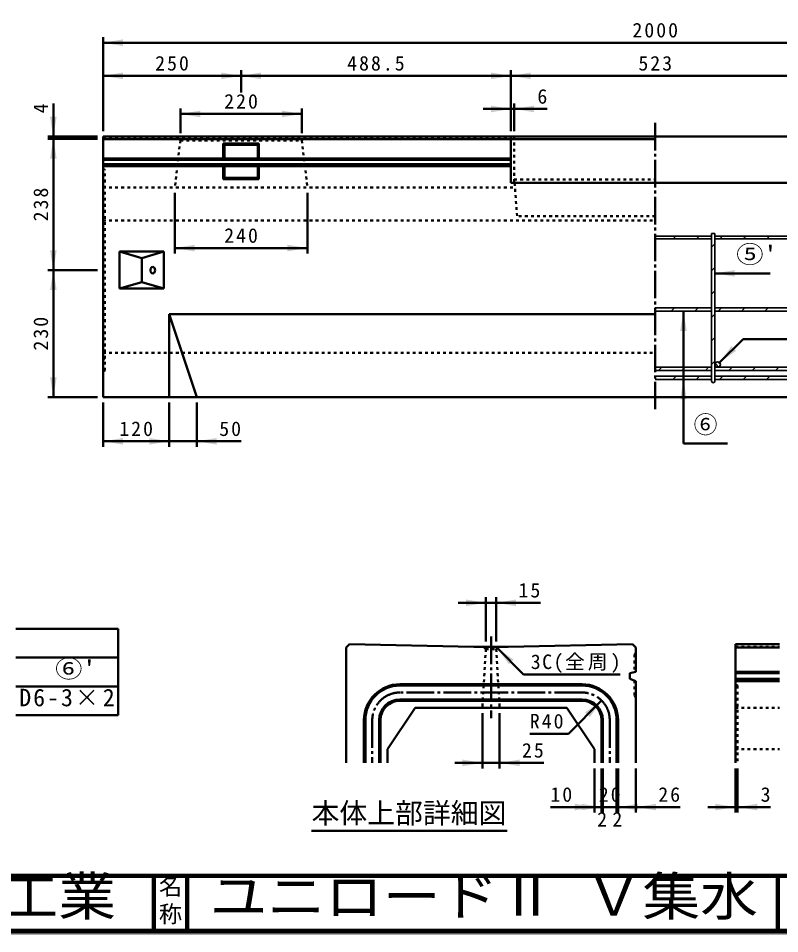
# Model space of a CAD drawing. Units: millimetres, scale not verified. Extents: x 100 to 4105, y 100 to 2870.
# Drawn here: x 1764 to 3143, y 100 to 1758 of the extents above; entities that cross this region are included whole.
import ezdxf
from ezdxf.enums import TextEntityAlignment as Align

# ---------------------------------------------------------------- set-up
doc = ezdxf.new("R2010")
doc.units = ezdxf.units.MM
doc.header["$LTSCALE"] = 5
doc.linetypes.add('USER1', pattern=[2.2, 1, -1.2])
doc.linetypes.add('USER3', pattern=[13.4, 10, -1.2, 1, -1.2])
doc.layers.add('V-nasSTD', color=7, linetype='Continuous', lineweight=50)
doc.styles.add('ＭＳ ゴシック', font='')
doc.styles.get('ＭＳ ゴシック').set_extended_font_data('MS Gothic')

msp = doc.modelspace()

# ---------------------------------------------------------------- hatches: boundary and pattern name
at = {"layer": 'V-nasSTD'}
for points in [[(1953.814, 1719.89), (1917.814, 1713.89), (1953.814, 1707.89)], [(1953.814, 1659.89), (1917.814, 1653.89), (1953.814, 1647.89)], [(2131.814, 1647.89), (2167.814, 1653.89), (2131.814, 1659.89)], [(2203.814, 1659.89), (2167.814, 1653.89), (2203.814, 1647.89)], [(2620.314, 1647.89), (2656.314, 1653.89), (2620.314, 1659.89)], [(2692.314, 1659.89), (2656.314, 1653.89), (2692.314, 1647.89)], [(2620.314, 1587.89), (2656.314, 1593.89), (2620.314, 1599.89)], [(2698.314, 1599.89), (2662.314, 1593.89), (2698.314, 1587.89)], [(1821.814, 1579.89), (1827.814, 1543.89), (1833.814, 1579.89)], [(2093.814, 1590.89), (2057.814, 1584.89), (2093.814, 1578.89)], [(2241.814, 1578.89), (2277.814, 1584.89), (2241.814, 1590.89)], [(1833.814, 1503.89), (1827.814, 1539.89), (1821.814, 1503.89)], [(2083.814, 1347.89), (2047.814, 1341.89), (2083.814, 1335.89)], [(2251.814, 1335.89), (2287.814, 1341.89), (2251.814, 1347.89)], [(1821.814, 1337.89), (1827.814, 1301.89), (1833.814, 1337.89)], [(1833.814, 1265.89), (1827.814, 1301.89), (1821.814, 1265.89)], [(3061.814, 1302.14), (3025.814, 1296.14), (3061.814, 1290.14)], [(2974.814, 1191.89), (2968.814, 1227.89), (2962.814, 1191.89)], [(3055.562, 1164.124), (3034.349, 1134.426), (3064.048, 1155.639)], [(1821.814, 1107.89), (1827.814, 1071.89), (1833.814, 1107.89)], [(2974.814, 1067.89), (2968.814, 1103.89), (2962.814, 1067.89)], [(1953.814, 997.89), (1917.814, 991.89), (1953.814, 985.89)], [(2001.814, 985.89), (2037.814, 991.89), (2001.814, 997.89)], [(2123.814, 997.89), (2087.814, 991.89), (2123.814, 985.89)], [(2574.961, 693.376), (2610.961, 699.376), (2574.961, 705.376)], [(2665.711, 705.376), (2629.711, 699.376), (2665.711, 693.376)], [(2661.285, 596.288), (2631.586, 617.501), (2652.799, 587.803)], [(2799.478, 492.533), (2820.691, 522.231), (2790.993, 501.018)], [(2568.711, 403.376), (2604.711, 409.376), (2568.711, 415.376)], [(2671.961, 415.376), (2635.961, 409.376), (2671.961, 403.376)], [(2771.836, 323.376), (2807.836, 329.376), (2771.836, 335.376)], [(2784.336, 323.376), (2820.336, 329.376), (2784.336, 335.376)], [(2886.336, 335.376), (2850.336, 329.376), (2886.336, 323.376)], [(2918.836, 335.376), (2882.836, 329.376), (2918.836, 323.376)], [(3026.836, 323.376), (3062.836, 329.376), (3026.836, 335.376)], [(3102.586, 335.376), (3066.586, 329.376), (3102.586, 323.376)]]:
    msp.add_hatch(color=256, dxfattribs=at).paths.add_polyline_path(points)

# ---------------------------------------------------------------- linework, layer by layer
for p, q in [((1917.814, 1553.89), (1917.814, 1723.89)), ((1917.814, 1713.89), (3917.814, 1713.89)), ((2167.814, 1623.89), (2167.814, 1663.89)), ((2656.314, 1553.89), (2656.314, 1663.89)), ((1917.814, 1653.89), (2167.814, 1653.89)), ((2167.814, 1653.89), (2656.314, 1653.89)), ((2656.314, 1653.89), (3179.314, 1653.89)), ((1827.814, 1603.89), (1827.814, 1543.89)), ((2057.814, 1549.89), (2057.814, 1594.89)), ((2277.814, 1549.89), (2277.814, 1594.89)), ((2606.314, 1593.89), (2656.314, 1593.89)), ((2656.314, 1593.89), (2662.314, 1593.89)), ((2662.314, 1553.89), (2662.314, 1603.89)), ((2722.314, 1593.89), (2662.314, 1593.89)), ((2057.814, 1584.89), (2277.814, 1584.89)), ((1907.814, 1543.89), (1817.814, 1543.89)), ((1827.814, 1539.89), (1827.814, 1543.89)), ((1917.814, 1543.89), (1917.814, 1071.89)), ((1917.814, 1543.89), (3917.814, 1543.89)), ((2656.314, 1543.89), (2656.314, 1459.89)), ((2656.314, 1543.89), (3179.314, 1543.89)), ((1907.814, 1539.89), (1817.814, 1539.89)), ((1827.814, 1301.89), (1827.814, 1539.89)), ((1917.814, 1538.89), (2917.814, 1538.89)), ((2135.514, 1531.19), (2200.114, 1531.19)), ((2135.514, 1531.19), (2137.814, 1528.89)), ((2135.514, 1531.19), (2135.514, 1503.905)), ((2137.814, 1528.89), (2197.814, 1528.89)), ((2137.814, 1528.89), (2137.814, 1503.905)), ((2197.814, 1528.89), (2200.114, 1531.19)), ((2197.814, 1528.89), (2197.814, 1503.905)), ((2200.114, 1531.19), (2200.114, 1503.905)), ((2656.314, 1538.89), (2917.814, 1538.89)), ((1917.814, 1503.905), (2656.314, 1503.905)), ((1917.814, 1501.89), (2656.314, 1501.89)), ((1917.814, 1493.89), (2656.314, 1493.89)), ((1917.814, 1490.532), (2656.314, 1490.532)), ((2135.514, 1490.532), (2135.514, 1466.59)), ((2137.814, 1490.532), (2137.814, 1468.89)), ((2197.814, 1490.532), (2197.814, 1468.89)), ((2200.114, 1490.532), (2200.114, 1466.59)), ((2135.514, 1466.59), (2137.814, 1468.89)), ((2135.514, 1466.59), (2200.114, 1466.59)), ((2137.814, 1468.89), (2197.814, 1468.89)), ((2197.814, 1468.89), (2200.114, 1466.59)), ((2656.314, 1459.89), (3179.314, 1459.89)), ((2047.814, 1441.89), (2047.814, 1331.89)), ((2287.814, 1441.89), (2287.814, 1331.89)), ((1947.814, 1335.39), (1947.814, 1268.39)), ((1947.814, 1335.39), (2027.814, 1335.39)), ((1947.814, 1335.39), (1987.814, 1323.39)), ((1987.814, 1323.39), (2027.814, 1335.39)), ((2027.814, 1335.39), (2027.814, 1268.39)), ((2047.814, 1341.89), (2287.814, 1341.89)), ((1987.814, 1323.39), (1987.814, 1280.39)), ((1907.814, 1301.89), (1817.814, 1301.89)), ((1827.814, 1071.89), (1827.814, 1301.89)), ((3125.814, 1296.14), (3025.814, 1296.14)), ((1947.814, 1268.39), (1987.814, 1280.39)), ((1987.814, 1280.39), (2027.814, 1268.39)), ((1947.814, 1268.39), (2027.814, 1268.39)), ((2968.814, 987.89), (2968.814, 1227.89)), ((2037.814, 1221.89), (2037.814, 1071.89)), ((2037.814, 1221.89), (2087.814, 1071.89)), ((2037.814, 1221.89), (2917.814, 1221.89)), ((3076.776, 1176.852), (3034.349, 1134.426)), ((4020.814, 1176.852), (3076.776, 1176.852)), ((1907.814, 1071.89), (1817.814, 1071.89)), ((1917.814, 1071.89), (3917.814, 1071.89)), ((1917.814, 1061.89), (1917.814, 981.89)), ((2037.814, 1061.89), (2037.814, 981.89)), ((2087.814, 1061.89), (2087.814, 981.89)), ((1917.814, 991.89), (2037.814, 991.89)), ((2037.814, 991.89), (2087.814, 991.89)), ((2167.814, 991.89), (2087.814, 991.89)), ((2968.814, 987.89), (3048.814, 987.89)), ((2560.961, 699.376), (2610.961, 699.376)), ((2610.961, 629.376), (2610.961, 709.376)), ((2610.961, 699.376), (2629.711, 699.376)), ((2629.711, 629.376), (2629.711, 709.376)), ((2709.711, 699.376), (2629.711, 699.376)), ((1945, 652), (1760, 652)), ((1945, 600), (1945, 652)), ((2364.086, 624.376), (2357.836, 618.126)), ((2357.836, 618.126), (2357.836, 409.376)), ((2589.086, 619.376), (2364.086, 624.376)), ((2589.086, 619.376), (2651.586, 619.376)), ((2631.586, 617.501), (2679.297, 569.79)), ((2651.586, 619.376), (2876.586, 624.376)), ((2876.586, 624.376), (2882.836, 618.126)), ((2882.836, 574.395), (2882.836, 618.126)), ((3062.836, 624.376), (3142.836, 624.376)), ((3062.836, 624.376), (3062.836, 409.376)), ((3062.836, 618.126), (3142.836, 618.126)), ((1760, 600), (1945, 600)), ((1945, 548), (1945, 600)), ((2854.297, 569.79), (2679.297, 569.79)), ((2871.586, 571.876), (2882.836, 574.395)), ((2871.586, 561.876), (2871.586, 571.876)), ((3062.836, 574.395), (3142.836, 574.395)), ((3062.836, 571.876), (3142.836, 571.876)), ((1760, 548), (1945, 548)), ((1945, 496), (1945, 548)), ((2785.336, 551.876), (2455.336, 551.876)), ((2785.336, 549.376), (2455.336, 549.376)), ((2871.586, 561.876), (2882.836, 557.678)), ((2882.836, 557.678), (2882.836, 409.376)), ((3062.836, 561.876), (3142.836, 561.876)), ((3062.836, 557.678), (3142.836, 557.678)), ((2785.336, 524.376), (2455.336, 524.376)), ((2785.336, 521.876), (2455.336, 521.876)), ((2760.587, 462.127), (2820.691, 522.231)), ((2482.836, 509.376), (2432.836, 434.376)), ((2482.836, 509.376), (2757.836, 509.376)), ((2604.711, 499.376), (2604.711, 399.376)), ((2635.961, 499.376), (2635.961, 399.376)), ((2757.836, 509.376), (2807.836, 434.376)), ((1760, 496), (1945, 496)), ((2390.336, 486.876), (2390.336, 409.376)), ((2392.836, 486.876), (2392.836, 409.376)), ((2417.836, 486.876), (2417.836, 409.376)), ((2420.336, 486.876), (2420.336, 409.376)), ((2820.336, 409.376), (2820.336, 486.876)), ((2822.836, 486.876), (2822.836, 409.376)), ((2847.836, 486.876), (2847.836, 409.376)), ((2850.336, 409.376), (2850.336, 486.876)), ((2760.587, 462.127), (2690.587, 462.127)), ((2432.836, 434.376), (2432.836, 409.376)), ((2807.836, 434.376), (2807.836, 409.376)), ((2554.711, 409.376), (2604.711, 409.376)), ((2604.711, 409.376), (2635.961, 409.376)), ((2715.961, 409.376), (2635.961, 409.376)), ((2807.836, 399.376), (2807.836, 319.376)), ((2820.336, 399.376), (2820.336, 319.376)), ((2822.836, 399.376), (2822.836, 319.376)), ((2847.836, 399.376), (2847.836, 319.376)), ((2850.336, 399.376), (2850.336, 319.376)), ((2882.836, 399.376), (2882.836, 319.376)), ((3062.836, 399.376), (3062.836, 319.376)), ((3066.586, 399.376), (3066.586, 319.376)), ((2727.836, 329.376), (2807.836, 329.376)), ((2807.836, 329.376), (2820.336, 329.376)), ((2820.336, 329.376), (2822.836, 329.376)), ((2822.836, 329.376), (2847.836, 329.376)), ((2847.836, 329.376), (2850.336, 329.376)), ((2850.336, 329.376), (2882.836, 329.376)), ((2962.836, 329.376), (2882.836, 329.376)), ((3012.836, 329.376), (3062.836, 329.376)), ((3062.836, 329.376), (3066.586, 329.376)), ((3126.586, 329.376), (3066.586, 329.376)), ((2295.368, 286.542), (2649.377, 286.542))]:
    msp.add_line(p, q, dxfattribs=at)
at = {"layer": 'V-nasSTD', "linetype": 'USER3'}
for p, q in [((2917.814, 1568.89), (2917.814, 1046.89)), ((2620.336, 638.126), (2620.336, 490.626)), ((2785.336, 536.876), (2455.336, 536.876)), ((2405.336, 486.876), (2405.336, 409.376)), ((2835.336, 486.876), (2835.336, 409.376))]:
    msp.add_line(p, q, dxfattribs=at)
at = {"layer": 'V-nasSTD', "linetype": 'USER1'}
for p, q in [((2662.314, 1543.89), (2662.314, 1459.89)), ((1917.814, 1539.89), (2656.314, 1539.89)), ((2057.814, 1536.89), (2047.814, 1451.89)), ((2057.814, 1536.89), (2054.814, 1539.89)), ((2057.814, 1536.89), (2277.814, 1536.89)), ((2277.814, 1536.89), (2280.814, 1539.89)), ((2277.814, 1536.89), (2287.814, 1451.89)), ((1920.814, 1483.89), (1917.814, 1485.89)), ((1920.814, 1119.89), (1920.814, 1483.89)), ((1917.814, 1461.89), (1920.814, 1463.89)), ((2662.314, 1465.89), (2917.814, 1465.89)), ((2663.014, 1459.89), (2667.573, 1399.779)), ((1917.814, 1451.89), (2663.62, 1451.89)), ((2917.814, 1399.779), (2667.573, 1399.779)), ((1917.814, 1391.89), (2917.814, 1391.89)), ((1917.814, 1151.89), (2917.814, 1151.89)), ((1917.814, 1141.89), (1920.814, 1139.89)), ((1920.814, 1119.89), (1917.814, 1117.89)), ((2610.961, 615.626), (2604.711, 509.376)), ((2610.961, 615.626), (2607.211, 619.376)), ((2610.961, 615.626), (2629.711, 615.626)), ((2629.711, 615.626), (2633.461, 619.376)), ((2629.711, 615.626), (2635.961, 509.376)), ((3062.836, 619.376), (3142.836, 619.376)), ((2879.961, 605.626), (2882.836, 608.501)), ((2879.961, 605.626), (2879.961, 573.751)), ((2879.961, 558.751), (2879.961, 530.626)), ((3066.586, 549.376), (3062.836, 551.876)), ((3066.586, 549.376), (3066.586, 409.376)), ((2879.961, 530.626), (2882.836, 527.751)), ((3062.836, 521.876), (3066.586, 524.376)), ((3062.836, 509.376), (3142.836, 509.376)), ((3062.836, 434.376), (3142.836, 434.376))]:
    msp.add_line(p, q, dxfattribs=at)
at = {"layer": 'V-nasSTD', "lineweight": 35}
for p, q in [((2917.814, 1363.39), (3019.814, 1363.39)), ((2949.952, 1358.39), (2954.952, 1363.39)), ((2992.379, 1358.39), (2997.379, 1363.39)), ((3019.814, 1368.39), (3019.814, 1100.89)), ((3019.814, 1368.39), (3025.814, 1368.39)), ((3025.814, 1368.39), (3025.814, 1100.89)), ((3025.814, 1363.39), (3334.814, 1363.39)), ((3039.805, 1363.39), (3034.805, 1358.39)), ((3077.231, 1358.39), (3082.231, 1363.39)), ((3119.658, 1358.39), (3124.658, 1363.39)), ((2917.814, 1358.39), (3019.814, 1358.39)), ((3025.814, 1349.399), (3019.814, 1343.399)), ((3025.814, 1358.39), (3334.814, 1358.39)), ((3025.814, 1306.972), (3019.814, 1300.972)), ((3025.814, 1264.546), (3019.814, 1258.546)), ((2917.814, 1233.89), (3019.814, 1233.89)), ((2917.814, 1227.89), (3019.814, 1227.89)), ((2946.731, 1227.89), (2952.731, 1233.89)), ((2989.158, 1227.89), (2995.158, 1233.89)), ((3025.814, 1233.89), (3334.814, 1233.89)), ((3025.814, 1227.89), (3334.814, 1227.89)), ((3037.584, 1233.89), (3031.584, 1227.89)), ((3074.011, 1227.89), (3080.011, 1233.89)), ((3116.437, 1227.89), (3122.437, 1233.89)), ((3025.814, 1222.12), (3019.814, 1216.12)), ((3025.814, 1179.693), (3019.814, 1173.693)), ((3025.814, 1137.267), (3019.814, 1131.267)), ((3026.345, 1133.134), (3033.057, 1126.422)), ((3030.662, 1135.888), (3035.811, 1130.738)), ((2917.814, 1125.89), (3019.814, 1125.89)), ((3019.814, 1119.89), (2917.814, 1119.89)), ((2923.584, 1119.89), (2929.584, 1125.89)), ((2966.011, 1119.89), (2972.011, 1125.89)), ((3008.437, 1119.89), (3014.437, 1125.89)), ((3025.814, 1125.89), (3334.814, 1125.89)), ((3334.814, 1119.89), (3025.814, 1119.89)), ((3050.864, 1119.89), (3056.864, 1125.89)), ((3093.29, 1119.89), (3099.29, 1125.89)), ((3135.716, 1119.89), (3141.716, 1125.89)), ((2917.814, 1109.89), (3019.814, 1109.89)), ((2917.814, 1103.89), (3019.814, 1103.89)), ((2949.511, 1103.89), (2955.511, 1109.89)), ((2991.937, 1103.89), (2997.937, 1109.89)), ((3025.814, 1109.89), (3334.814, 1109.89)), ((3025.814, 1103.89), (3334.814, 1103.89)), ((3040.364, 1109.89), (3034.364, 1103.89)), ((3076.79, 1103.89), (3082.79, 1109.89)), ((3119.216, 1103.89), (3125.216, 1109.89))]:
    msp.add_line(p, q, dxfattribs=at)
at = {"layer": 'V-nasSTD', "lineweight": 100}
for p, q in [((105, 205), (4100, 205)), ((2010, 205), (2010, 105)), ((2070, 205), (2070, 105)), ((3140, 205), (3140, 105)), ((105, 105), (4100, 105))]:
    msp.add_line(p, q, dxfattribs=at)
at = {"layer": 'V-nasSTD', "lineweight": 13}
msp.add_lwpolyline([(100, 100), (100, 2870), (4105, 2870), (4105, 100)], close=True, dxfattribs=at)
at = {"layer": 'V-nasSTD', "lineweight": 35}
msp.add_circle((3030.814, 1130.89), 5, dxfattribs=at)
msp.add_arc((3022.814, 1100.89), 3, 180, 0, dxfattribs=at)
at = {"layer": 'V-nasSTD'}
for centre, radius, start, end in [((2455.336, 486.876), 65, 90, 180), ((2455.336, 486.876), 62.5, 90, 180), ((2785.336, 486.876), 65, 0, 90), ((2785.336, 486.876), 62.5, 0, 90), ((2455.336, 486.876), 37.5, 90, 180), ((2455.336, 486.876), 35, 90, 180), ((2785.336, 486.876), 37.5, 0, 90), ((2785.336, 486.876), 35, 0, 90)]:
    msp.add_arc(centre, radius, start, end, dxfattribs=at)
at = {"layer": 'V-nasSTD', "linetype": 'USER3'}
for centre, start, end in [((2455.336, 486.876), 90, 180), ((2785.336, 486.876), 0, 90)]:
    msp.add_arc(centre, 50, start, end, dxfattribs=at)
at = {"layer": 'V-nasSTD'}
msp.add_ellipse((2007.814, 1301.89), major_axis=(0, 6), ratio=0.707107, dxfattribs=at)

# ---------------------------------------------------------------- texts
at = {"layer": 'V-nasSTD', "style": 'ＭＳ ゴシック'}
for s, height, p in [('6', 26.39, (2704.314, 1629.89)), ('⑥', 31.67, (2987.214, 1038.09)), ('3', 26.39, (3108.586, 365.376)), ('本体上部詳細図', 36.95, (2295.368, 336.942)), ('2', 26.39, (2812.586, 320.376)), ('2', 26.39, (2840.086, 320.376)), ('名', 30.79, (2018.982, 200.999)), ('称', 30.79, (2018.976, 151.01))]:
    msp.add_text(s, height=height, dxfattribs=at).set_placement(p, align=Align.TOP_LEFT)
msp.add_text('4', height=26.39, rotation=90, dxfattribs=at).set_placement((1791.814, 1585.89), align=Align.TOP_LEFT)
for s, height, width, p in [("⑤'", 31.67, 1.15, (3064.214, 1346.34)), ("⑥'", 31.67, 1.15, (1830.9, 595.6)), ('株式会社船生コンクリート工業', 69.65, 1.1, (478.279, 202.55)), ('ユニロードⅡ Ｖ集水', 69.65, 1.1, (2111, 202.47))]:
    msp.add_text(s, height=height, dxfattribs=dict(at, width=width)).set_placement(p, align=Align.TOP_LEFT)
at = {"layer": 'V-nasSTD', "attachment_point": 1, "style": 'ＭＳ ゴシック'}
for s, insert, char_height in [('\\T1.2;2000', (2876.414, 1749.89), 26.39), ('\\T1.2;250', (2012.214, 1689.89), 26.39), ('\\T1.2;488.5', (2359.864, 1689.89), 26.39), ('\\T1.2;523', (2887.214, 1689.89), 26.39), ('\\T1.2;220', (2137.214, 1620.89), 26.39), ('\\T1.2;240', (2137.214, 1377.89), 26.39), ('\\T1.2;120', (1947.214, 1027.89), 26.39), ('\\T1.2;50', (2128.214, 1027.887), 26.39), ('\\T1.2;15', (2670.111, 735.376), 26.39), ('\\T1.15;3C(全周)', (2692.297, 605.79), 26.39), ('\\T1.17;D6-3×2', (1766.1, 543.6), 31.67), ('\\T1.2;R40', (2690.587, 498.127), 26.39), ('\\T1.2;25', (2676.361, 445.376), 26.39), ('\\T1.2;10', (2727.836, 365.376), 26.39), ('\\T1.2;20', (2815.536, 365.376), 26.39), ('\\T1.2;26', (2923.236, 365.376), 26.39)]:
    msp.add_mtext(s, dxfattribs=dict(at, insert=insert, char_height=char_height))
at = {"layer": 'V-nasSTD', "char_height": 26.39, "attachment_point": 1, "rotation": 90, "style": 'ＭＳ ゴシック'}
for s, insert in [('\\T1.2;238', (1791.814, 1390.29)), ('\\T1.2;230', (1791.814, 1156.29))]:
    msp.add_mtext(s, dxfattribs=dict(at, insert=insert))

doc.saveas('drawing.dxf')
